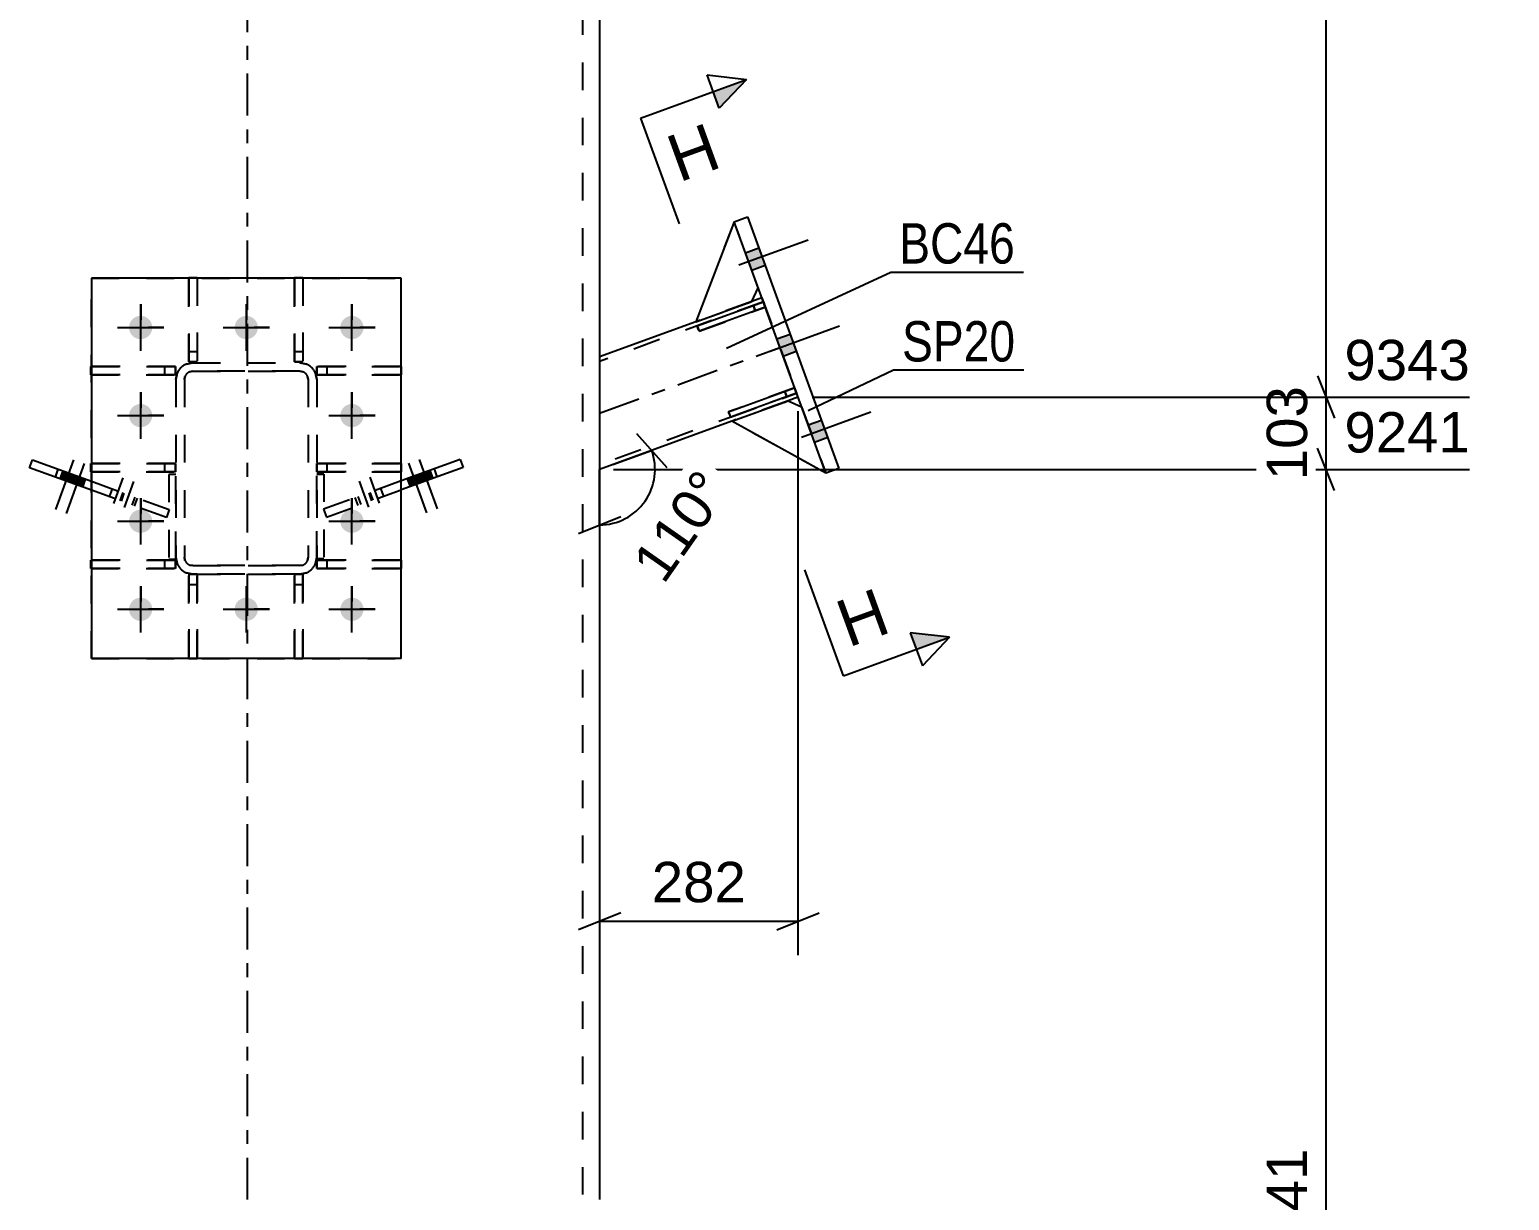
# Model space of a CAD drawing. Header units: millimetres. Extents: x 0 to 841, y 0 to 1249.
# Drawn here: x 366.1 to 471.2, y 352.4 to 435.5 of the extents above; entities that cross this region are included whole.
import ezdxf

# ---------------------------------------------------------------- set-up
doc = ezdxf.new("R2010")
doc.units = ezdxf.units.MM
doc.linetypes.add('DXK_LINE_DOT2', pattern=[3.9198, 1.9599, -1.9599])
doc.linetypes.add('DXK_LINE_DOT3', pattern=[5.9187, 2.979, -0.9799, 0.9799, -0.9799])
doc.styles.add('Arial', font='ARIAL.TTF', dxfattribs={"height": 0.2})
doc.styles.add('Arial Narrow', font='ARIALN.TTF', dxfattribs={"height": 0.2})

# ---------------------------------------------------------------- blocks, each defined once
blk = doc.blocks.new('Part-284856767-4934 - 4704')
at = {"color": 7, "linetype": 'DXK_LINE_DOT2'}
for p, q in [((377.99, 396.84), (377.39, 396.84)), ((377.39, 396.84), (377.39, 390.84)), ((377.99, 390.84), (377.99, 396.84)), ((377.39, 396.09), (377.99, 396.09)), ((377.39, 390.84), (377.99, 390.84))]:
    blk.add_line(p, q, dxfattribs=at)
blk = doc.blocks.new('Part-284856767-4774 - 4704')
at = {"color": 7, "linetype": 'DXK_LINE_DOT2'}
for p, q in [((418.19, 416.17), (406.56, 411.93)), ((417.38, 416.19), (413.39, 414.74)), ((418.09, 416.45), (420.65, 409.4)), ((406.56, 412.25), (406.56, 404.27)), ((420.55, 409.68), (406.56, 404.59)), ((419.95, 409.14), (415.95, 407.69))]:
    blk.add_line(p, q, dxfattribs=at)
at = {"color": 2, "linetype": 'Continuous'}
for p, q in [((418.09, 416.45), (417.38, 416.19)), ((413.39, 414.74), (406.56, 412.25)), ((420.65, 409.4), (419.95, 409.14)), ((415.95, 407.69), (406.56, 404.27))]:
    blk.add_line(p, q, dxfattribs=at)
at = {"color": 7, "linetype": 'DXK_LINE_DOT3'}
blk.add_line((406.56, 408.26), (419.37, 412.92), dxfattribs=at)
blk = doc.blocks.new('Part-284856767-4710 - 4704')
at = {"color": 7, "linetype": 'DXK_LINE_DOT2'}
for p, q in [((418.19, 416.17), (413.49, 414.46)), ((418.33, 415.79), (418.19, 416.17)), ((413.63, 414.08), (418.33, 415.79)), ((417.49, 415.91), (417.62, 415.53)), ((413.49, 414.46), (413.63, 414.08))]:
    blk.add_line(p, q, dxfattribs=at)
blk = doc.blocks.new('Part-284856767-4711 - 4704')
at = {"color": 7, "linetype": 'DXK_LINE_DOT2'}
for p, q in [((420.41, 410.06), (415.72, 408.35)), ((419.71, 409.8), (419.85, 409.43)), ((420.55, 409.68), (420.41, 410.06)), ((415.85, 407.97), (420.55, 409.68)), ((415.72, 408.35), (415.85, 407.97))]:
    blk.add_line(p, q, dxfattribs=at)
blk = doc.blocks.new('Part-284856767-4793 - 4704')
at = {"color": 2, "linetype": 'Continuous'}
for p, q in [((416.12, 421.85), (413.39, 414.74)), ((413.39, 414.74), (417.38, 416.19)), ((417.38, 416.19), (417.83, 417.15))]:
    blk.add_line(p, q, dxfattribs=at)
at = {"color": 7, "linetype": 'DXK_LINE_DOT2'}
blk.add_line((417.83, 417.15), (416.12, 421.85), dxfattribs=at)
blk = doc.blocks.new('Bolt-284856767-4800 - 4704')
at = {"linetype": 'Continuous'}
for points in [[(373.15, 414.34, -1), (374.8, 414.34, -1)], [(380.65, 414.34, -1), (382.3, 414.34, -1)], [(388.15, 414.34, -1), (389.8, 414.34, -1)], [(373.15, 408.09, -1), (374.8, 408.09, -1)], [(388.15, 408.09, -1), (389.8, 408.09, -1)], [(373.15, 400.59, -1), (374.8, 400.59, -1)], [(388.15, 400.59, -1), (389.8, 400.59, -1)], [(373.15, 394.34, -1), (374.8, 394.34, -1)], [(380.65, 394.34, -1), (382.3, 394.34, -1)], [(388.15, 394.34, -1), (389.8, 394.34, -1)]]:
    blk.add_hatch(color=1, dxfattribs=at).paths.add_polyline_path(points)
at = {"color": 1, "linetype": 'Continuous'}
for p, q in [((373.98, 412.69), (373.98, 415.99)), ((381.48, 412.69), (381.48, 415.99)), ((388.98, 412.69), (388.98, 415.99)), ((372.33, 414.34), (375.63, 414.34)), ((379.83, 414.34), (383.13, 414.34)), ((387.33, 414.34), (390.63, 414.34)), ((373.98, 406.44), (373.98, 409.74)), ((388.98, 406.44), (388.98, 409.74)), ((372.33, 408.09), (375.63, 408.09)), ((387.33, 408.09), (390.63, 408.09)), ((373.98, 398.94), (373.98, 402.24)), ((388.98, 398.94), (388.98, 402.24)), ((372.33, 400.59), (375.63, 400.59)), ((387.33, 400.59), (390.63, 400.59)), ((373.98, 392.69), (373.98, 395.99)), ((381.48, 392.69), (381.48, 395.99)), ((388.98, 392.69), (388.98, 395.99)), ((372.33, 394.34), (375.63, 394.34)), ((379.83, 394.34), (383.13, 394.34)), ((387.33, 394.34), (390.63, 394.34))]:
    blk.add_line(p, q, dxfattribs=at)
blk = doc.blocks.new('Part-284856767-4920 - 4704')
at = {"color": 7, "linetype": 'DXK_LINE_DOT2'}
for p, q in [((386.48, 404.1), (386.48, 404.7)), ((386.48, 404.7), (392.48, 404.7)), ((387.23, 404.1), (387.23, 404.7)), ((392.48, 404.7), (392.48, 404.1)), ((392.48, 404.1), (386.48, 404.1))]:
    blk.add_line(p, q, dxfattribs=at)
blk = doc.blocks.new('Part-284856767-4808 - 4704')
at = {"color": 7, "linetype": 'DXK_LINE_DOT2'}
for p, q in [((370.48, 390.84), (370.48, 417.84)), ((392.48, 417.84), (370.48, 417.84)), ((392.48, 390.84), (392.48, 417.84)), ((392.48, 390.84), (370.48, 390.84))]:
    blk.add_line(p, q, dxfattribs=at)
blk = doc.blocks.new('Part-284856767-4930 - 4704')
at = {"color": 2, "linetype": 'Continuous'}
for p, q in [((384.89, 417.9), (384.89, 417.84)), ((384.89, 417.9), (385.49, 417.9)), ((385.49, 417.9), (385.49, 417.84))]:
    blk.add_line(p, q, dxfattribs=at)
at = {"color": 7, "linetype": 'DXK_LINE_DOT2'}
for p, q in [((384.89, 417.84), (384.89, 411.9)), ((385.49, 417.84), (385.49, 411.9)), ((384.89, 412.65), (385.49, 412.65)), ((384.89, 411.9), (385.49, 411.9))]:
    blk.add_line(p, q, dxfattribs=at)
blk = doc.blocks.new('Part-284856767-4757 - 4704')
at = {"color": 7, "linetype": 'DXK_LINE_DOT2'}
for p, q in [((376.48, 410.64), (376.57, 411.1)), ((376.57, 411.1), (376.48, 410.64)), ((377.12, 410.87), (377.08, 410.64)), ((377.08, 410.64), (377.12, 410.87)), ((377.22, 411.75), (377.68, 411.84)), ((377.68, 411.84), (377.22, 411.75)), ((377.68, 411.24), (377.45, 411.19)), ((377.45, 411.19), (377.68, 411.24)), ((377.68, 411.84), (385.28, 411.84)), ((377.68, 411.84), (377.68, 411.84)), ((377.68, 411.84), (385.28, 411.84)), ((377.68, 411.24), (385.28, 411.24)), ((377.68, 411.24), (377.68, 411.24)), ((385.28, 411.24), (377.68, 411.24)), ((385.28, 411.84), (385.28, 411.84)), ((385.28, 411.84), (385.74, 411.75)), ((385.74, 411.75), (385.28, 411.84)), ((385.28, 411.24), (385.28, 411.24)), ((385.51, 411.19), (385.28, 411.24)), ((385.28, 411.24), (385.51, 411.19)), ((385.88, 410.64), (385.83, 410.87)), ((385.83, 410.87), (385.88, 410.64)), ((386.39, 411.1), (386.48, 410.64)), ((386.48, 410.64), (386.39, 411.1)), ((376.48, 410.64), (376.48, 398.04)), ((377.08, 410.64), (377.08, 398.04)), ((385.88, 410.64), (385.88, 398.04)), ((386.48, 410.64), (386.48, 398.04)), ((376.57, 397.58), (376.48, 398.04)), ((376.48, 398.04), (376.57, 397.58)), ((377.08, 398.04), (377.12, 397.81)), ((377.12, 397.81), (377.08, 398.04)), ((377.45, 397.48), (377.68, 397.44)), ((377.68, 397.44), (377.45, 397.48)), ((377.68, 397.44), (385.28, 397.44)), ((377.68, 397.44), (377.68, 397.44)), ((385.28, 397.44), (377.68, 397.44)), ((385.28, 397.44), (385.51, 397.48)), ((385.51, 397.48), (385.28, 397.44)), ((385.28, 397.44), (385.28, 397.44)), ((385.83, 397.81), (385.88, 398.04)), ((385.88, 398.04), (385.83, 397.81)), ((386.48, 398.04), (386.39, 397.58)), ((386.39, 397.58), (386.48, 398.04)), ((377.68, 396.84), (377.22, 396.93)), ((377.22, 396.93), (377.68, 396.84)), ((377.68, 396.84), (385.28, 396.84)), ((377.68, 396.84), (377.68, 396.84)), ((385.28, 396.84), (377.68, 396.84)), ((385.74, 396.93), (385.28, 396.84)), ((385.28, 396.84), (385.74, 396.93)), ((385.28, 396.84), (385.28, 396.84))]:
    blk.add_line(p, q, dxfattribs=at)
at = {"color": 7, "linetype": 'DXK_LINE_DOT3'}
blk.add_line((381.48, 404.34), (381.48, 404.34), dxfattribs=at)
at = {"color": 7, "linetype": 'DXK_LINE_DOT2'}
for centre, radius, start, end in [((377.68, 410.64), 1.2, 112.5, 157.5), ((377.68, 410.64), 1.2, 112.5, 157.5), ((377.68, 410.64), 0.6, 112.5, 157.5), ((377.68, 410.64), 0.6, 112.5, 157.5), ((385.28, 410.64), 0.6, 22.5, 67.5), ((385.28, 410.64), 0.6, 22.5, 67.5), ((385.28, 410.64), 1.2, 22.5, 67.5), ((385.28, 410.64), 1.2, 22.5, 67.5), ((377.68, 398.04), 1.2, 202.5, 247.5), ((377.68, 398.04), 1.2, 202.5, 247.5), ((377.68, 398.04), 0.6, 202.5, 247.5), ((377.68, 398.04), 0.6, 202.5, 247.5), ((385.28, 398.04), 0.6, 292.5, 337.5), ((385.28, 398.04), 0.6, 292.5, 337.5), ((385.28, 398.04), 1.2, 292.5, 337.5), ((385.28, 398.04), 1.2, 292.5, 337.5)]:
    blk.add_arc(centre, radius, start, end, dxfattribs=at)
blk = doc.blocks.new('Part-284856767-4892 - 4704')
at = {"color": 7, "linetype": 'DXK_LINE_DOT2'}
for p, q in [((376.44, 397.83), (370.44, 397.83)), ((370.44, 397.83), (370.44, 397.23)), ((370.44, 397.23), (376.44, 397.23)), ((375.69, 397.23), (375.69, 397.83)), ((376.44, 397.23), (376.44, 397.83))]:
    blk.add_line(p, q, dxfattribs=at)
blk = doc.blocks.new('Part-284856767-4764 - 4704')
at = {"color": 7, "linetype": 'DXK_LINE_DOT2'}
for p, q in [((376.48, 410.64), (376.57, 411.1)), ((376.57, 411.1), (376.48, 410.64)), ((377.12, 410.87), (377.08, 410.64)), ((377.08, 410.64), (377.12, 410.87)), ((377.22, 411.75), (377.68, 411.84)), ((377.68, 411.84), (377.22, 411.75)), ((377.68, 411.24), (377.45, 411.19)), ((377.45, 411.19), (377.68, 411.24)), ((377.68, 411.84), (385.28, 411.84)), ((377.68, 411.84), (385.28, 411.84)), ((377.68, 411.24), (385.28, 411.24)), ((377.68, 411.24), (385.28, 411.24)), ((385.28, 411.84), (385.74, 411.75)), ((385.74, 411.75), (385.28, 411.84)), ((385.51, 411.19), (385.28, 411.24)), ((385.28, 411.24), (385.51, 411.19)), ((385.88, 410.64), (385.83, 410.87)), ((385.83, 410.87), (385.88, 410.64)), ((386.39, 411.1), (386.48, 410.64)), ((386.48, 410.64), (386.39, 411.1)), ((376.48, 410.64), (376.48, 398.04)), ((377.08, 410.64), (377.08, 398.04)), ((385.88, 410.64), (385.88, 398.04)), ((386.48, 410.64), (386.48, 398.04)), ((376.57, 397.58), (376.48, 398.04)), ((376.48, 398.04), (376.57, 397.58)), ((377.08, 398.04), (377.12, 397.81)), ((377.12, 397.81), (377.08, 398.04)), ((377.45, 397.48), (377.68, 397.44)), ((377.68, 397.44), (377.45, 397.48)), ((377.68, 397.44), (385.28, 397.44)), ((377.68, 397.44), (385.28, 397.44)), ((385.28, 397.44), (385.51, 397.48)), ((385.51, 397.48), (385.28, 397.44)), ((385.83, 397.81), (385.88, 398.04)), ((385.88, 398.04), (385.83, 397.81)), ((386.48, 398.04), (386.39, 397.58)), ((386.39, 397.58), (386.48, 398.04)), ((377.68, 396.84), (377.22, 396.93)), ((377.22, 396.93), (377.68, 396.84)), ((377.68, 396.84), (385.28, 396.84)), ((377.68, 396.84), (385.28, 396.84)), ((385.74, 396.93), (385.28, 396.84)), ((385.28, 396.84), (385.74, 396.93))]:
    blk.add_line(p, q, dxfattribs=at)
at = {"color": 7, "linetype": 'DXK_LINE_DOT3'}
blk.add_line((381.48, 404.34), (381.48, 404.34), dxfattribs=at)
at = {"color": 7, "linetype": 'DXK_LINE_DOT2'}
for centre, radius, start, end in [((377.68, 410.64), 1.2, 112.5, 157.5), ((377.68, 410.64), 1.2, 112.5, 157.5), ((377.68, 410.64), 0.6, 112.5, 157.5), ((377.68, 410.64), 0.6, 112.5, 157.5), ((385.28, 410.64), 0.6, 22.5, 67.5), ((385.28, 410.64), 0.6, 22.5, 67.5), ((385.28, 410.64), 1.2, 22.5, 67.5), ((385.28, 410.64), 1.2, 22.5, 67.5), ((377.68, 398.04), 1.2, 202.5, 247.5), ((377.68, 398.04), 1.2, 202.5, 247.5), ((377.68, 398.04), 0.6, 202.5, 247.5), ((377.68, 398.04), 0.6, 202.5, 247.5), ((385.28, 398.04), 0.6, 292.5, 337.5), ((385.28, 398.04), 0.6, 292.5, 337.5), ((385.28, 398.04), 1.2, 292.5, 337.5), ((385.28, 398.04), 1.2, 292.5, 337.5)]:
    blk.add_arc(centre, radius, start, end, dxfattribs=at)
blk = doc.blocks.new('Part-284856767-4791 - 4704')
at = {"color": 2, "linetype": 'Continuous'}
for p, q in [((413.49, 414.46), (418.19, 416.17)), ((418.19, 416.17), (418.33, 415.79)), ((418.33, 415.79), (413.63, 414.08)), ((413.59, 414.18), (413.49, 414.46)), ((413.59, 414.17), (413.63, 414.08))]:
    blk.add_line(p, q, dxfattribs=at)
at = {"color": 7, "linetype": 'DXK_LINE_DOT2'}
for p, q in [((417.62, 415.53), (417.49, 415.91)), ((413.59, 414.18), (413.59, 414.17))]:
    blk.add_line(p, q, dxfattribs=at)
blk = doc.blocks.new('Part-284856767-4792 - 4704')
at = {"color": 2, "linetype": 'Continuous'}
for p, q in [((415.72, 408.35), (420.41, 410.06)), ((420.41, 410.06), (420.55, 409.68)), ((420.55, 409.68), (415.85, 407.97)), ((415.75, 408.25), (415.72, 408.35)), ((415.75, 408.25), (415.85, 407.97))]:
    blk.add_line(p, q, dxfattribs=at)
at = {"color": 7, "linetype": 'DXK_LINE_DOT2'}
for p, q in [((419.85, 409.43), (419.71, 409.8)), ((415.75, 408.25), (415.75, 408.25))]:
    blk.add_line(p, q, dxfattribs=at)
blk = doc.blocks.new('Part-284856767-4794 - 4704')
at = {"color": 7, "linetype": 'DXK_LINE_DOT2'}
for p, q in [((416.12, 421.85), (413.39, 414.74)), ((417.83, 417.15), (416.12, 421.85)), ((413.39, 414.74), (417.38, 416.19)), ((417.38, 416.19), (417.83, 417.15))]:
    blk.add_line(p, q, dxfattribs=at)
blk = doc.blocks.new('Part-284856767-4795 - 4704')
at = {"color": 2, "linetype": 'Continuous'}
for p, q in [((415.95, 407.69), (419.95, 409.14)), ((419.95, 409.14), (420.91, 408.7)), ((422.62, 404), (415.95, 407.69))]:
    blk.add_line(p, q, dxfattribs=at)
at = {"color": 7, "linetype": 'DXK_LINE_DOT2'}
blk.add_line((420.91, 408.7), (422.62, 404), dxfattribs=at)
blk = doc.blocks.new('Part-284856767-4796 - 4704')
at = {"color": 7, "linetype": 'DXK_LINE_DOT2'}
for p, q in [((415.95, 407.69), (419.95, 409.14)), ((419.95, 409.14), (420.91, 408.7)), ((420.91, 408.7), (422.62, 404)), ((422.62, 404), (415.95, 407.69))]:
    blk.add_line(p, q, dxfattribs=at)
blk = doc.blocks.new('Part-284856767-4918 - 4704')
at = {"color": 7, "linetype": 'DXK_LINE_DOT2'}
for p, q in [((386.48, 397.23), (386.48, 397.83)), ((386.48, 397.83), (392.48, 397.83)), ((392.48, 397.23), (386.48, 397.23)), ((387.23, 397.23), (387.23, 397.83)), ((392.48, 397.83), (392.48, 397.23))]:
    blk.add_line(p, q, dxfattribs=at)
blk = doc.blocks.new('Bolt-284856767-4802 - 4704')
at = {"color": 1, "linetype": 'Continuous'}
for p, q in [((373.98, 415.99), (373.98, 414.89)), ((381.48, 415.99), (381.48, 414.89)), ((388.98, 415.99), (388.98, 414.89)), ((372.33, 414.34), (373.43, 414.34)), ((375.63, 414.34), (374.53, 414.34)), ((379.83, 414.34), (380.93, 414.34)), ((383.13, 414.34), (382.03, 414.34)), ((387.33, 414.34), (388.43, 414.34)), ((390.63, 414.34), (389.53, 414.34)), ((373.98, 412.69), (373.98, 413.79)), ((381.48, 412.69), (381.48, 413.79)), ((388.98, 412.69), (388.98, 413.79)), ((373.98, 409.74), (373.98, 408.64)), ((388.98, 409.74), (388.98, 408.64)), ((372.33, 408.09), (373.43, 408.09)), ((375.63, 408.09), (374.53, 408.09)), ((387.33, 408.09), (388.43, 408.09)), ((390.63, 408.09), (389.53, 408.09)), ((373.98, 406.44), (373.98, 407.54)), ((388.98, 406.44), (388.98, 407.54)), ((373.98, 402.24), (373.98, 401.14)), ((388.98, 402.24), (388.98, 401.14)), ((372.33, 400.59), (373.43, 400.59)), ((375.63, 400.59), (374.53, 400.59)), ((387.33, 400.59), (388.43, 400.59)), ((390.63, 400.59), (389.53, 400.59)), ((373.98, 398.94), (373.98, 400.04)), ((388.98, 398.94), (388.98, 400.04)), ((373.98, 395.99), (373.98, 394.89)), ((381.48, 395.99), (381.48, 394.89)), ((388.98, 395.99), (388.98, 394.89)), ((372.33, 394.34), (373.43, 394.34)), ((375.63, 394.34), (374.53, 394.34)), ((379.83, 394.34), (380.93, 394.34)), ((383.13, 394.34), (382.03, 394.34)), ((387.33, 394.34), (388.43, 394.34)), ((390.63, 394.34), (389.53, 394.34)), ((373.98, 392.69), (373.98, 393.79)), ((381.48, 392.69), (381.48, 393.79)), ((388.98, 392.69), (388.98, 393.79))]:
    blk.add_line(p, q, dxfattribs=at)
blk = doc.blocks.new('Part-284856767-4932 - 4704')
at = {"color": 7, "linetype": 'DXK_LINE_DOT2'}
for p, q in [((392.48, 411.58), (386.48, 411.58)), ((386.48, 411.58), (386.48, 410.98)), ((386.48, 410.98), (392.48, 410.98)), ((387.23, 410.98), (387.23, 411.58)), ((392.48, 410.98), (392.48, 411.58))]:
    blk.add_line(p, q, dxfattribs=at)
blk = doc.blocks.new('Part-284856767-4928 - 4704')
at = {"color": 2, "linetype": 'Continuous'}
for p, q in [((370.44, 404.7), (370.48, 404.7)), ((370.44, 404.1), (370.44, 404.7)), ((370.48, 404.1), (370.44, 404.1))]:
    blk.add_line(p, q, dxfattribs=at)
at = {"color": 7, "linetype": 'DXK_LINE_DOT2'}
for p, q in [((370.48, 404.7), (376.44, 404.7)), ((375.69, 404.1), (375.69, 404.7)), ((376.44, 404.7), (376.44, 404.1)), ((376.44, 404.1), (370.48, 404.1))]:
    blk.add_line(p, q, dxfattribs=at)
blk = doc.blocks.new('Bolt-284856767-4816 - 4704')
at = {"linetype": 'Continuous'}
for points in [[(393.75, 403.92), (392.91, 403.61), (393.11, 403.05), (393.96, 403.36)], [(394.52, 404.2), (393.67, 403.89), (393.88, 403.33), (394.72, 403.63)]]:
    blk.add_hatch(color=1, dxfattribs=at).paths.add_polyline_path(points)
at = {"color": 1, "linetype": 'Continuous'}
for p, q in [((392.99, 404.71), (394.27, 401.18)), ((393.75, 404.98), (395.04, 401.46)), ((392.91, 403.61), (393.11, 403.05)), ((393.67, 403.89), (393.88, 403.33)), ((393.75, 403.92), (393.96, 403.36)), ((394.52, 404.2), (394.72, 403.63))]:
    blk.add_line(p, q, dxfattribs=at)
at = {"color": 1, "linetype": 'DXK_LINE_DOT2'}
for p, q in [((390.25, 403.71), (391.53, 400.18)), ((389.48, 403.43), (390.77, 399.91)), ((390.17, 402.61), (390.37, 402.05)), ((390.25, 402.64), (390.45, 402.08)), ((391.01, 402.92), (391.22, 402.36)), ((389.4, 402.34), (389.61, 401.77))]:
    blk.add_line(p, q, dxfattribs=at)
blk = doc.blocks.new('Part-284856767-4938 - 4704')
at = {"color": 7, "linetype": 'DXK_LINE_DOT2'}
for p, q in [((377.39, 390.84), (377.39, 396.84)), ((377.39, 396.84), (377.99, 396.84)), ((377.99, 396.84), (377.99, 390.84)), ((377.39, 396.09), (377.99, 396.09)), ((377.99, 390.84), (377.39, 390.84))]:
    blk.add_line(p, q, dxfattribs=at)
blk = doc.blocks.new('Bolt-284856767-4817 - 4704')
at = {"linetype": 'Continuous'}
for points in [[(369.28, 403.86), (368.44, 404.17), (368.23, 403.61), (369.08, 403.3)], [(370.04, 403.58), (369.2, 403.89), (368.99, 403.33), (369.84, 403.02)]]:
    blk.add_hatch(color=1, dxfattribs=at).paths.add_polyline_path(points)
at = {"color": 1, "linetype": 'Continuous'}
for p, q in [((369.2, 404.95), (367.92, 401.43)), ((369.96, 404.68), (368.68, 401.15)), ((368.44, 404.17), (368.23, 403.61)), ((369.2, 403.89), (368.99, 403.33)), ((369.28, 403.86), (369.08, 403.3)), ((370.04, 403.58), (369.84, 403.02))]:
    blk.add_line(p, q, dxfattribs=at)
at = {"color": 1, "linetype": 'DXK_LINE_DOT2'}
for p, q in [((372.71, 403.68), (371.42, 400.15)), ((371.94, 402.89), (371.74, 402.33)), ((373.47, 403.4), (372.19, 399.88)), ((372.7, 402.62), (372.5, 402.05)), ((372.79, 402.59), (372.58, 402.02)), ((373.55, 402.31), (373.35, 401.74))]:
    blk.add_line(p, q, dxfattribs=at)
blk = doc.blocks.new('Bolt-284856767-4819 - 4704')
at = {"linetype": 'Continuous'}
for points in [[(418.31, 418.76), (417.86, 419.99), (416.92, 419.64), (417.37, 418.42)], [(418.31, 418.76), (417.86, 419.99), (416.92, 419.64), (417.37, 418.42)], [(418.31, 418.76), (417.86, 419.99), (416.92, 419.64), (417.37, 418.42)], [(420.53, 412.66), (420.09, 413.88), (419.15, 413.54), (419.59, 412.31)], [(420.53, 412.66), (420.09, 413.88), (419.15, 413.54), (419.59, 412.31)], [(422.76, 406.55), (422.31, 407.77), (421.37, 407.43), (421.82, 406.21)], [(422.76, 406.55), (422.31, 407.77), (421.37, 407.43), (421.82, 406.21)], [(422.76, 406.55), (422.31, 407.77), (421.37, 407.43), (421.82, 406.21)]]:
    blk.add_hatch(color=1, dxfattribs=at).paths.add_polyline_path(points)
at = {"color": 1, "linetype": 'Continuous'}
for p, q in [((416.44, 418.78), (421.38, 420.57)), ((416.44, 418.78), (421.38, 420.57)), ((416.44, 418.78), (421.38, 420.57)), ((416.92, 419.64), (417.86, 419.99)), ((416.92, 419.64), (417.86, 419.99)), ((416.92, 419.64), (417.86, 419.99)), ((417.37, 418.42), (418.31, 418.76)), ((417.37, 418.42), (418.31, 418.76)), ((417.37, 418.42), (418.31, 418.76)), ((418.67, 412.67), (423.6, 414.46)), ((418.67, 412.67), (423.6, 414.46)), ((419.15, 413.54), (420.09, 413.88)), ((419.15, 413.54), (420.09, 413.88)), ((419.59, 412.31), (420.53, 412.66)), ((419.59, 412.31), (420.53, 412.66)), ((420.89, 406.56), (425.82, 408.36)), ((420.89, 406.56), (425.82, 408.36)), ((420.89, 406.56), (425.82, 408.36)), ((421.37, 407.43), (422.31, 407.77)), ((421.37, 407.43), (422.31, 407.77)), ((421.37, 407.43), (422.31, 407.77)), ((421.82, 406.21), (422.76, 406.55)), ((421.82, 406.21), (422.76, 406.55)), ((421.82, 406.21), (422.76, 406.55))]:
    blk.add_line(p, q, dxfattribs=at)
blk = doc.blocks.new('Part-284856767-4936 - 4704')
at = {"color": 7, "linetype": 'DXK_LINE_DOT2'}
for p, q in [((377.39, 411.9), (377.39, 417.9)), ((377.39, 417.9), (377.99, 417.9)), ((377.99, 417.9), (377.99, 411.9)), ((377.39, 412.65), (377.99, 412.65)), ((377.99, 411.9), (377.39, 411.9))]:
    blk.add_line(p, q, dxfattribs=at)
blk = doc.blocks.new('Part-284856767-4842 - 4704')
at = {"color": 7, "linetype": 'DXK_LINE_DOT2'}
for p, q in [((386.48, 397.93), (386.48, 403.93)), ((386.48, 403.93), (386.98, 403.93)), ((386.98, 403.93), (386.48, 403.93)), ((386.98, 403.93), (386.98, 397.93)), ((386.98, 397.93), (386.48, 397.93)), ((386.98, 397.93), (386.48, 397.93))]:
    blk.add_line(p, q, dxfattribs=at)
blk = doc.blocks.new('Part-284856767-4843 - 4704')
at = {"color": 7, "linetype": 'DXK_LINE_DOT2'}
for p, q in [((376.48, 403.9), (375.98, 403.9)), ((375.98, 403.9), (375.98, 397.9)), ((376.48, 403.9), (375.98, 403.9)), ((376.48, 397.9), (376.48, 403.9)), ((375.98, 397.9), (376.48, 397.9)), ((375.98, 397.9), (376.48, 397.9))]:
    blk.add_line(p, q, dxfattribs=at)
blk = doc.blocks.new('Part-284856767-4858 - 4704')
at = {"color": 2, "linetype": 'Continuous'}
for p, q in [((392.48, 417.84), (370.48, 417.84)), ((370.48, 417.84), (370.48, 390.84)), ((392.48, 390.84), (392.48, 417.84)), ((392.48, 390.84), (370.48, 390.84))]:
    blk.add_line(p, q, dxfattribs=at)
at = {"color": 7, "linetype": 'DXK_LINE_DOT2'}
for p, q in [((370.48, 417.84), (392.48, 417.84)), ((370.48, 390.84), (392.48, 390.84))]:
    blk.add_line(p, q, dxfattribs=at)
blk = doc.blocks.new('Part-284856767-4869 - 4704')
at = {"color": 2, "linetype": 'Continuous'}
for p, q in [((416.12, 421.85), (417.06, 422.19)), ((422.62, 404), (416.12, 421.85)), ((417.06, 422.19), (423.56, 404.34)), ((423.56, 404.34), (422.62, 404))]:
    blk.add_line(p, q, dxfattribs=at)
blk = doc.blocks.new('Part-284856767-4891 - 4704')
at = {"color": 2, "linetype": 'Continuous'}
for p, q in [((370.44, 397.83), (370.48, 397.83)), ((370.44, 397.23), (370.44, 397.83)), ((370.48, 397.23), (370.44, 397.23))]:
    blk.add_line(p, q, dxfattribs=at)
at = {"color": 7, "linetype": 'DXK_LINE_DOT2'}
for p, q in [((370.48, 397.83), (376.44, 397.83)), ((376.44, 397.23), (370.48, 397.23)), ((375.69, 397.23), (375.69, 397.83)), ((376.44, 397.83), (376.44, 397.23))]:
    blk.add_line(p, q, dxfattribs=at)
blk = doc.blocks.new('Part-284856767-4893 - 4704')
at = {"color": 7, "linetype": 'DXK_LINE_DOT2'}
for p, q in [((376.44, 411.58), (370.44, 411.58)), ((370.44, 411.58), (370.44, 410.98)), ((370.44, 410.98), (376.44, 410.98)), ((375.69, 410.98), (375.69, 411.58)), ((376.44, 410.98), (376.44, 411.58))]:
    blk.add_line(p, q, dxfattribs=at)
blk = doc.blocks.new('Part-284856767-4894 - 4704')
at = {"color": 7, "linetype": 'DXK_LINE_DOT2'}
for p, q in [((376.44, 404.7), (370.44, 404.7)), ((370.44, 404.7), (370.44, 404.1)), ((375.69, 404.1), (375.69, 404.7)), ((376.44, 404.1), (376.44, 404.7)), ((370.44, 404.1), (376.44, 404.1))]:
    blk.add_line(p, q, dxfattribs=at)
blk = doc.blocks.new('Part-284856767-4899 - 4704')
at = {"color": 7, "linetype": 'DXK_LINE_DOT3'}
blk.add_line((381.56, 352.44), (381.56, 460.59), dxfattribs=at)
at = {"color": 7, "linetype": 'DXK_LINE_DOT2'}
blk.add_line((405.36, 460.59), (405.36, 352.44), dxfattribs=at)
at = {"color": 2, "linetype": 'Continuous'}
blk.add_line((406.56, 460.59), (406.56, 352.44), dxfattribs=at)
blk = doc.blocks.new('Part-284856767-4915 - 4704')
at = {"color": 2, "linetype": 'Continuous'}
for p, q in [((366.09, 404.38), (366.29, 404.95)), ((366.29, 404.95), (370.48, 403.43)), ((370.48, 402.79), (366.09, 404.38))]:
    blk.add_line(p, q, dxfattribs=at)
at = {"color": 7, "linetype": 'DXK_LINE_DOT2'}
for p, q in [((367.92, 403.72), (368.12, 404.28)), ((370.48, 403.43), (376, 401.42)), ((375.8, 400.85), (370.48, 402.79)), ((373.54, 401.67), (373.74, 402.24)), ((376, 401.42), (375.8, 400.85))]:
    blk.add_line(p, q, dxfattribs=at)
blk = doc.blocks.new('Part-284856767-4916 - 4704')
at = {"color": 2, "linetype": 'Continuous'}
for p, q in [((396.66, 404.98), (392.48, 403.45)), ((396.66, 404.98), (396.87, 404.41)), ((396.87, 404.41), (392.48, 402.82))]:
    blk.add_line(p, q, dxfattribs=at)
at = {"color": 7, "linetype": 'DXK_LINE_DOT2'}
for p, q in [((395.04, 403.75), (394.83, 404.31)), ((392.48, 403.45), (386.95, 401.44)), ((387.16, 400.88), (392.48, 402.82)), ((386.95, 401.44), (387.16, 400.88)), ((389.42, 401.7), (389.21, 402.27))]:
    blk.add_line(p, q, dxfattribs=at)
blk = doc.blocks.new('Part-284856767-4919 - 4704')
at = {"color": 7, "linetype": 'DXK_LINE_DOT2'}
for p, q in [((386.48, 410.98), (386.48, 411.58)), ((386.48, 411.58), (392.48, 411.58)), ((392.48, 410.98), (386.48, 410.98)), ((387.23, 410.98), (387.23, 411.58)), ((392.48, 411.58), (392.48, 410.98))]:
    blk.add_line(p, q, dxfattribs=at)
blk = doc.blocks.new('Part-284856767-4927 - 4704')
at = {"color": 2, "linetype": 'Continuous'}
for p, q in [((370.44, 411.58), (370.48, 411.58)), ((370.44, 410.98), (370.44, 411.58)), ((370.48, 410.98), (370.44, 410.98))]:
    blk.add_line(p, q, dxfattribs=at)
at = {"color": 7, "linetype": 'DXK_LINE_DOT2'}
for p, q in [((370.48, 411.58), (376.44, 411.58)), ((376.44, 410.98), (370.48, 410.98)), ((375.69, 410.98), (375.69, 411.58)), ((376.44, 411.58), (376.44, 410.98))]:
    blk.add_line(p, q, dxfattribs=at)
blk = doc.blocks.new('Part-284856767-4929 - 4704')
at = {"color": 2, "linetype": 'Continuous'}
for p, q in [((377.39, 417.9), (377.39, 417.84)), ((377.39, 417.9), (377.99, 417.9)), ((377.99, 417.9), (377.99, 417.84))]:
    blk.add_line(p, q, dxfattribs=at)
at = {"color": 7, "linetype": 'DXK_LINE_DOT2'}
for p, q in [((377.39, 417.84), (377.39, 411.9)), ((377.99, 417.84), (377.99, 411.9)), ((377.39, 412.65), (377.99, 412.65)), ((377.39, 411.9), (377.99, 411.9))]:
    blk.add_line(p, q, dxfattribs=at)
blk = doc.blocks.new('Part-284856767-4931 - 4704')
at = {"color": 7, "linetype": 'DXK_LINE_DOT2'}
for p, q in [((392.48, 397.83), (386.48, 397.83)), ((386.48, 397.83), (386.48, 397.23)), ((386.48, 397.23), (392.48, 397.23)), ((387.23, 397.23), (387.23, 397.83)), ((392.48, 397.23), (392.48, 397.83))]:
    blk.add_line(p, q, dxfattribs=at)
blk = doc.blocks.new('Part-284856767-4933 - 4704')
at = {"color": 7, "linetype": 'DXK_LINE_DOT2'}
for p, q in [((392.48, 404.7), (386.48, 404.7)), ((386.48, 404.7), (386.48, 404.1)), ((387.23, 404.1), (387.23, 404.7)), ((392.48, 404.1), (392.48, 404.7)), ((386.48, 404.1), (392.48, 404.1))]:
    blk.add_line(p, q, dxfattribs=at)
blk = doc.blocks.new('Part-284856767-4935 - 4704')
at = {"color": 7, "linetype": 'DXK_LINE_DOT2'}
for p, q in [((385.49, 396.84), (384.89, 396.84)), ((384.89, 396.84), (384.89, 390.84)), ((385.49, 390.84), (385.49, 396.84)), ((384.89, 396.09), (385.49, 396.09)), ((384.89, 390.84), (385.49, 390.84))]:
    blk.add_line(p, q, dxfattribs=at)
blk = doc.blocks.new('Part-284856767-4937 - 4704')
at = {"color": 7, "linetype": 'DXK_LINE_DOT2'}
for p, q in [((384.89, 411.9), (384.89, 417.9)), ((384.89, 417.9), (385.49, 417.9)), ((385.49, 417.9), (385.49, 411.9)), ((384.89, 412.65), (385.49, 412.65)), ((385.49, 411.9), (384.89, 411.9))]:
    blk.add_line(p, q, dxfattribs=at)
blk = doc.blocks.new('Part-284856767-4939 - 4704')
at = {"color": 7, "linetype": 'DXK_LINE_DOT2'}
for p, q in [((384.89, 390.84), (384.89, 396.84)), ((384.89, 396.84), (385.49, 396.84)), ((385.49, 396.84), (385.49, 390.84)), ((384.89, 396.09), (385.49, 396.09)), ((385.49, 390.84), (384.89, 390.84))]:
    blk.add_line(p, q, dxfattribs=at)
blk = doc.blocks.new('StraightDimension-284856767-5006 - 4704')
at = {"color": 7, "linetype": 'Continuous'}
for p, q in [((420.65, 408.4), (420.65, 369.8)), ((406.56, 403.27), (406.56, 369.8)), ((408.06, 372.8), (405.06, 371.6)), ((406.56, 372.2), (420.65, 372.2)), ((419.15, 371.6), (422.15, 372.8))]:
    blk.add_line(p, q, dxfattribs=at)
at = {"color": 0}
blk.add_wipeout([(417.54, 372.95), (417.54, 377.15), (409.67, 377.15), (409.67, 372.95)], dxfattribs=at)
at = {"color": 3, "style": 'Arial'}
blk.add_text('282', height=2.865, dxfattribs=at).set_placement((410.27, 373.55))
blk = doc.blocks.new('StraightDimension-284856767-5236 - 4704')
at = {"color": 7, "linetype": 'Continuous'}
for p, q in [((458.75, 402.77), (457.55, 405.77)), ((407.56, 404.27), (468.34, 404.27)), ((458.15, 298.94), (458.15, 404.27)), ((457.55, 300.44), (458.75, 297.44)), ((407.56, 298.94), (461.67, 298.94))]:
    blk.add_line(p, q, dxfattribs=at)
at = {"color": 0}
blk.add_wipeout([(457.4, 356.65), (453.2, 356.65), (453.2, 346.56), (457.4, 346.56)], dxfattribs=at)
at = {"color": 3, "style": 'Arial'}
blk.add_text('9241', height=2.865, rotation=90.0002, dxfattribs=at).set_placement((456.8, 347.16))
at = {"color": 0, "linetype": 'Continuous'}
for points in [[(468.94, 404.87), (468.94, 409.07), (458.85, 409.07), (458.85, 404.87)], [(462.27, 299.54), (462.27, 303.74), (458.85, 303.74), (458.85, 299.54)]]:
    blk.add_wipeout(points, dxfattribs=at)
at = {"color": 3, "linetype": 'Continuous', "style": 'Arial'}
for s, height, p in [('9241', 2.865, (459.45, 405.47)), ('0', 2.87, (459.45, 300.14))]:
    blk.add_text(s, height=height, dxfattribs=at).set_placement(p)
blk = doc.blocks.new('StraightDimension-284856767-5246 - 4704')
at = {"color": 7, "linetype": 'Continuous'}
for p, q in [((457.55, 410.9), (458.75, 407.9)), ((421.65, 409.4), (468.34, 409.4)), ((458.15, 404.27), (458.15, 409.4)), ((458.75, 402.77), (457.55, 405.77)), ((407.56, 404.27), (468.34, 404.27))]:
    blk.add_line(p, q, dxfattribs=at)
at = {"color": 0, "linetype": 'Continuous'}
blk.add_wipeout([(468.94, 410), (468.94, 414.2), (458.85, 414.2), (458.85, 410)], dxfattribs=at)
at = {"color": 0}
blk.add_wipeout([(457.4, 410.77), (453.2, 410.77), (453.2, 402.9), (457.4, 402.9)], dxfattribs=at)
at = {"color": 3, "linetype": 'Continuous', "style": 'Arial'}
blk.add_text('9343', height=2.865, dxfattribs=at).set_placement((459.45, 410.6))
at = {"color": 3, "style": 'Arial'}
blk.add_text('103', height=2.865, rotation=90.0002, dxfattribs=at).set_placement((456.8, 403.5))
blk = doc.blocks.new('StraightDimension-284856767-5256 - 4704')
at = {"color": 7, "linetype": 'Continuous'}
for p, q in [((458.75, 511.81), (457.55, 514.81)), ((407.56, 513.31), (470.57, 513.31)), ((458.15, 409.4), (458.15, 513.31)), ((457.55, 410.9), (458.75, 407.9)), ((421.65, 409.4), (468.34, 409.4))]:
    blk.add_line(p, q, dxfattribs=at)
at = {"color": 0}
blk.add_wipeout([(457.4, 466.4), (453.2, 466.4), (453.2, 456.31), (457.4, 456.31)], dxfattribs=at)
at = {"color": 3, "style": 'Arial'}
blk.add_text('3223', height=2.865, rotation=90.0002, dxfattribs=at).set_placement((456.8, 456.91))
at = {"color": 0, "linetype": 'Continuous'}
blk.add_wipeout([(471.17, 513.91), (471.17, 518.11), (458.85, 518.11), (458.85, 513.91)], dxfattribs=at)
at = {"color": 3, "linetype": 'Continuous', "style": 'Arial'}
blk.add_text('12566', height=2.865, dxfattribs=at).set_placement((459.45, 514.51))
blk = doc.blocks.new('AngleDimension-284856767-5283 - 4704')
at = {"color": 7, "linetype": 'Continuous'}
for p, q in [((409.18, 406.82), (411.34, 404.41)), ((410.26, 405.62), (406.56, 404.27)), ((407.5, 404.61), (410.26, 405.62)), ((406.56, 400.33), (406.56, 404.27)), ((405.06, 399.73), (408.06, 400.93))]:
    blk.add_line(p, q, dxfattribs=at)
blk.add_arc((406.56, 404.27), 3.94, 270, 20.0003, dxfattribs=at)
at = {"color": 0}
blk.add_wipeout([(416.68, 402.96), (413.24, 405.37), (407.81, 397.62), (411.25, 395.21)], dxfattribs=at)
at = {"color": 3, "style": 'Arial'}
blk.add_text('110°', height=2.865, rotation=54.9982, dxfattribs=at).set_placement((411.1, 396.04))
blk = doc.blocks.new('Mark-284856767-4770 - 4704')
at = {"color": 30, "linetype": 'Continuous'}
for p, q in [((415.58, 412.88), (427.24, 418.28)), ((427.24, 418.28), (436.66, 418.28))]:
    blk.add_line(p, q, dxfattribs=at)
at = {"color": 0}
blk.add_wipeout([(436.06, 418.88), (436.06, 421.88), (427.84, 421.88), (427.84, 418.88)], dxfattribs=at)
blk.add_wipeout([(436.06, 418.88), (436.06, 421.88), (427.84, 421.88), (427.84, 418.88)], dxfattribs=at)
at = {"color": 3, "style": 'Arial Narrow'}
blk.add_text('BC46', height=2.863, dxfattribs=at).set_placement((427.84, 418.88))
blk = doc.blocks.new('Mark-284856767-4865 - 4704')
at = {"color": 30, "linetype": 'Continuous'}
for p, q in [((421.38, 408.45), (427.44, 411.33)), ((427.44, 411.33), (436.68, 411.33))]:
    blk.add_line(p, q, dxfattribs=at)
at = {"color": 0}
blk.add_wipeout([(436.08, 411.93), (436.08, 414.93), (428.04, 414.93), (428.04, 411.93)], dxfattribs=at)
blk.add_wipeout([(436.08, 411.93), (436.08, 414.93), (428.04, 414.93), (428.04, 411.93)], dxfattribs=at)
at = {"color": 3, "style": 'Arial Narrow'}
blk.add_text('SP20', height=2.863, dxfattribs=at).set_placement((428.04, 411.93))
blk = doc.blocks.new('SectionMark-284856767-5296 - 4704')
at = {"linetype": 'Continuous'}
for points in [[(415.06, 429.92), (414.64, 431.1), (416.99, 431.95)], [(429.05, 391.5), (428.62, 392.68), (431.4, 392.36)]]:
    blk.add_hatch(color=6, dxfattribs=at).paths.add_polyline_path(points)
at = {"color": 6, "linetype": 'Continuous'}
for p, q in [((415.06, 429.92), (414.21, 432.27)), ((414.21, 432.27), (416.99, 431.95)), ((416.99, 431.95), (415.06, 429.92)), ((431.4, 392.36), (428.62, 392.68)), ((428.62, 392.68), (429.48, 390.33)), ((431.4, 392.36), (429.48, 390.33))]:
    blk.add_line(p, q, dxfattribs=at)
at = {"color": 0, "linetype": 'Continuous'}
for points in [[(415.37, 425.78), (414.17, 429.06), (411.01, 427.91), (412.2, 424.62)], [(427.39, 392.76), (426.19, 396.05), (423.02, 394.9), (424.22, 391.61)]]:
    blk.add_wipeout(points, dxfattribs=at)
at = {"color": 6, "linetype": 'Continuous'}
for p, q in [((409.47, 429.21), (416.99, 431.95)), ((409.47, 429.21), (412.21, 421.7)), ((423.88, 389.62), (421.14, 397.14)), ((423.88, 389.62), (431.4, 392.36))]:
    blk.add_line(p, q, dxfattribs=at)
at = {"color": 3, "linetype": 'Continuous', "style": 'Arial'}
for p in [(412.2, 424.62), (424.22, 391.61)]:
    blk.add_text('H', height=3.34, rotation=20.002, dxfattribs=at).set_placement(p)

msp = doc.modelspace()

# ---------------------------------------------------------------- block references
for name in ['Part-284856767-4899 - 4704', 'Part-284856767-4793 - 4704', 'Part-284856767-4794 - 4704', 'Part-284856767-4869 - 4704', 'Bolt-284856767-4819 - 4704', 'Part-284856767-4808 - 4704', 'Part-284856767-4858 - 4704', 'Part-284856767-4936 - 4704', 'Part-284856767-4929 - 4704', 'Part-284856767-4930 - 4704', 'Part-284856767-4937 - 4704', 'Part-284856767-4774 - 4704', 'Part-284856767-4710 - 4704', 'Part-284856767-4791 - 4704', 'Bolt-284856767-4800 - 4704', 'Bolt-284856767-4802 - 4704', 'Part-284856767-4893 - 4704', 'Part-284856767-4927 - 4704', 'Part-284856767-4757 - 4704', 'Part-284856767-4764 - 4704', 'Part-284856767-4932 - 4704', 'Part-284856767-4919 - 4704', 'Part-284856767-4711 - 4704', 'Part-284856767-4792 - 4704', 'Part-284856767-4795 - 4704', 'Part-284856767-4796 - 4704', 'Part-284856767-4915 - 4704', 'Bolt-284856767-4817 - 4704', 'Part-284856767-4928 - 4704', 'Part-284856767-4894 - 4704', 'Part-284856767-4920 - 4704', 'Part-284856767-4933 - 4704', 'Part-284856767-4916 - 4704', 'Bolt-284856767-4816 - 4704', 'Part-284856767-4843 - 4704', 'Part-284856767-4842 - 4704', 'Part-284856767-4892 - 4704', 'Part-284856767-4891 - 4704', 'Part-284856767-4918 - 4704', 'Part-284856767-4931 - 4704', 'Part-284856767-4934 - 4704', 'Part-284856767-4938 - 4704', 'Part-284856767-4935 - 4704', 'Part-284856767-4939 - 4704']:
    msp.add_blockref(name, (0, 0))

# ---------------------------------------------------------------- next in the draw order: block references
msp.add_blockref('StraightDimension-284856767-5006 - 4704', (0, 0))

# ---------------------------------------------------------------- next in the draw order: block references
msp.add_blockref('StraightDimension-284856767-5236 - 4704', (0, 0))

# ---------------------------------------------------------------- next in the draw order: block references
msp.add_blockref('StraightDimension-284856767-5246 - 4704', (0, 0))

# ---------------------------------------------------------------- next in the draw order: block references
for name in ['StraightDimension-284856767-5256 - 4704', 'AngleDimension-284856767-5283 - 4704']:
    msp.add_blockref(name, (0, 0))

# ---------------------------------------------------------------- next in the draw order: block references
msp.add_blockref('Mark-284856767-4770 - 4704', (0, 0))

# ---------------------------------------------------------------- next in the draw order: block references
msp.add_blockref('Mark-284856767-4865 - 4704', (0, 0))

# ---------------------------------------------------------------- next in the draw order: block references
msp.add_blockref('SectionMark-284856767-5296 - 4704', (0, 0))

doc.saveas('drawing.dxf')
